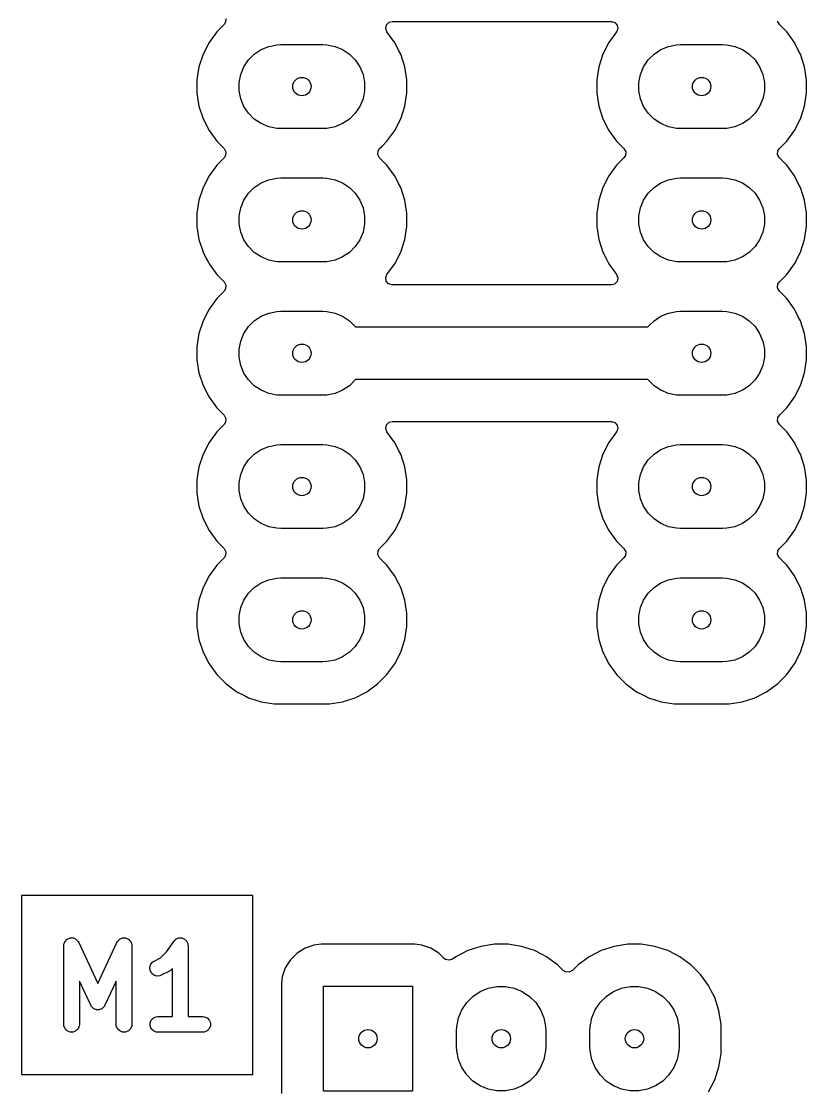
# Model space of a CAD drawing. Extents: x 20 to 124, y -124 to -20.
# Drawn here: x 40.7 to 55.67, y -106.3 to -85.91 of the extents above; entities that cross this region are included whole.
import ezdxf

# ---------------------------------------------------------------- set-up
doc = ezdxf.new("R2010")
doc.units = 0
doc.layers.add('BLACK', color=7, linetype='CONTINUOUS')
doc.layers.add('WHITE', color=7, linetype='CONTINUOUS')

msp = doc.modelspace()

# ---------------------------------------------------------------- linework, layer by layer
at = {"layer": 'BLACK', "linetype": 'CONTINUOUS'}
for p, q in [((44.56387, -85.965181), (44.424205, -86.104845)), ((44.592371, -85.920834), (44.56387, -85.965181)), ((44.597355, -85.851142), (44.592371, -85.920834)), ((47.642344, -86.039079), (47.65817, -85.971025)), ((47.665824, -86.104885), (47.642344, -86.039079)), ((47.65817, -85.971025), (47.708276, -85.92233)), ((47.708276, -85.92233), (47.766142, -85.908)), ((47.766142, -85.908), (51.943858, -85.908)), ((51.943858, -85.908), (52.010897, -85.927685)), ((52.010897, -85.927685), (52.056652, -85.980489)), ((52.056652, -85.980489), (52.066596, -86.049647)), ((55.14613, -85.965181), (55.112645, -85.903858)), ((55.285794, -86.104845), (55.14613, -85.965181)), ((44.424201, -86.10485), (44.276132, -86.308651)), ((44.424205, -86.104845), (44.424201, -86.10485)), ((47.803227, -86.294006), (47.665824, -86.104885)), ((52.044176, -86.104885), (51.896132, -86.308651)), ((52.066596, -86.049647), (52.044176, -86.104885)), ((55.285798, -86.10485), (55.285794, -86.104845)), ((55.285823, -86.104885), (55.285798, -86.10485)), ((55.43387, -86.308655), (55.285823, -86.104885)), ((44.276132, -86.308651), (44.16176, -86.533116)), ((45.137485, -86.529092), (45.267883, -86.441963)), ((45.267883, -86.441963), (45.412772, -86.381948)), ((45.412772, -86.381948), (45.566586, -86.351352)), ((45.566586, -86.351352), (45.645, -86.3475)), ((45.645, -86.3475), (46.445, -86.3475)), ((46.445, -86.3475), (46.523414, -86.351352)), ((46.523414, -86.351352), (46.677228, -86.381948)), ((46.677228, -86.381948), (46.822117, -86.441963)), ((46.822117, -86.441963), (46.952515, -86.529092)), ((47.81387, -86.308655), (47.803227, -86.294006)), ((47.886747, -86.451684), (47.81387, -86.308655)), ((51.896132, -86.308651), (51.78176, -86.533116)), ((52.757485, -86.529092), (52.887883, -86.441963)), ((52.887883, -86.441963), (53.032772, -86.381948)), ((53.032772, -86.381948), (53.186586, -86.351352)), ((53.186586, -86.351352), (53.265, -86.3475)), ((53.265, -86.3475), (54.065, -86.3475)), ((54.065, -86.3475), (54.143414, -86.351352)), ((54.143414, -86.351352), (54.297228, -86.381948)), ((54.297228, -86.381948), (54.442117, -86.441963)), ((54.442117, -86.441963), (54.572515, -86.529092)), ((55.506747, -86.451684), (55.43387, -86.308655)), ((44.16176, -86.533116), (44.08391, -86.772714)), ((44.939463, -86.770383), (45.026592, -86.639985)), ((45.026592, -86.639985), (45.137485, -86.529092)), ((46.952515, -86.529092), (47.063408, -86.639985)), ((47.063408, -86.639985), (47.150537, -86.770383)), ((47.928239, -86.533116), (47.886747, -86.451684)), ((47.928239, -86.533118), (47.928239, -86.533116)), ((47.928241, -86.533121), (47.928239, -86.533118)), ((48.00609, -86.772715), (47.928241, -86.533121)), ((51.78176, -86.533116), (51.70391, -86.772714)), ((52.559463, -86.770383), (52.646592, -86.639985)), ((52.646592, -86.639985), (52.757485, -86.529092)), ((54.572515, -86.529092), (54.683408, -86.639985)), ((54.683408, -86.639985), (54.770537, -86.770383)), ((55.548239, -86.533116), (55.506747, -86.451684)), ((55.548239, -86.533118), (55.548239, -86.533116)), ((55.548241, -86.533121), (55.548239, -86.533118)), ((55.62609, -86.772715), (55.548241, -86.533121)), ((44.08391, -86.772714), (44.0445, -87.021538)), ((44.879448, -86.915272), (44.939463, -86.770383)), ((47.150537, -86.770383), (47.210552, -86.915272)), ((48.0455, -87.021538), (48.00609, -86.772715)), ((51.70391, -86.772714), (51.6645, -87.021538)), ((52.499448, -86.915272), (52.559463, -86.770383)), ((54.770537, -86.770383), (54.830552, -86.915272)), ((55.6655, -87.021538), (55.62609, -86.772715)), ((44.0445, -87.021538), (44.0445, -87.273461)), ((44.848852, -87.069086), (44.879448, -86.915272)), ((47.210552, -86.915272), (47.241148, -87.069086)), ((48.0455, -87.273462), (48.0455, -87.021538)), ((51.6645, -87.021538), (51.6645, -87.273461)), ((52.468852, -87.069086), (52.499448, -86.915272)), ((54.830552, -86.915272), (54.861148, -87.069086)), ((55.6655, -87.273462), (55.6655, -87.021538)), ((44.848852, -87.225914), (44.848852, -87.069086)), ((44.879448, -87.379728), (44.848852, -87.225914)), ((47.241148, -87.225914), (47.210552, -87.379728)), ((47.241148, -87.069086), (47.241148, -87.225914)), ((52.468852, -87.225914), (52.468852, -87.069086)), ((52.499448, -87.379728), (52.468852, -87.225914)), ((54.861148, -87.225914), (54.830552, -87.379728)), ((54.861148, -87.069086), (54.861148, -87.225914)), ((44.0445, -87.273461), (44.08391, -87.522285)), ((44.939463, -87.524617), (44.879448, -87.379728)), ((47.210552, -87.379728), (47.150537, -87.524617)), ((48.00609, -87.522285), (48.0455, -87.273462)), ((51.6645, -87.273461), (51.70391, -87.522285)), ((52.559463, -87.524617), (52.499448, -87.379728)), ((54.830552, -87.379728), (54.770537, -87.524617)), ((55.62609, -87.522285), (55.6655, -87.273462)), ((44.08391, -87.522285), (44.16176, -87.761883)), ((45.026592, -87.655015), (44.939463, -87.524617)), ((45.137485, -87.765908), (45.026592, -87.655015)), ((47.063408, -87.655015), (46.952515, -87.765908)), ((47.150537, -87.524617), (47.063408, -87.655015)), ((47.928241, -87.761879), (48.00609, -87.522285)), ((51.70391, -87.522285), (51.78176, -87.761883)), ((52.646592, -87.655015), (52.559463, -87.524617)), ((52.757485, -87.765908), (52.646592, -87.655015)), ((54.683408, -87.655015), (54.572515, -87.765908)), ((54.770537, -87.524617), (54.683408, -87.655015)), ((55.548241, -87.761879), (55.62609, -87.522285)), ((44.16176, -87.761883), (44.276132, -87.986348)), ((45.267883, -87.853037), (45.137485, -87.765908)), ((45.412772, -87.913052), (45.267883, -87.853037)), ((46.822117, -87.853037), (46.677228, -87.913052)), ((46.952515, -87.765908), (46.822117, -87.853037)), ((47.81387, -87.986345), (47.928241, -87.761879)), ((51.78176, -87.761883), (51.896132, -87.986348)), ((52.887883, -87.853037), (52.757485, -87.765908)), ((53.032772, -87.913052), (52.887883, -87.853037)), ((54.442117, -87.853037), (54.297228, -87.913052)), ((54.572515, -87.765908), (54.442117, -87.853037)), ((55.43387, -87.986345), (55.548241, -87.761879)), ((44.276132, -87.986348), (44.424201, -88.190149)), ((45.566586, -87.943648), (45.412772, -87.913052)), ((45.645, -87.9475), (45.566586, -87.943648)), ((46.445, -87.9475), (45.645, -87.9475)), ((46.523414, -87.943648), (46.445, -87.9475)), ((46.677228, -87.913052), (46.523414, -87.943648)), ((47.665793, -88.190156), (47.81387, -87.986345)), ((51.896132, -87.986348), (52.044201, -88.190149)), ((53.186586, -87.943648), (53.032772, -87.913052)), ((53.265, -87.9475), (53.186586, -87.943648)), ((54.065, -87.9475), (53.265, -87.9475)), ((54.143414, -87.943648), (54.065, -87.9475)), ((54.297228, -87.913052), (54.143414, -87.943648)), ((55.285793, -88.190156), (55.43387, -87.986345)), ((44.424201, -88.190149), (44.424205, -88.190154)), ((44.424205, -88.190154), (44.56387, -88.329819)), ((47.52613, -88.329819), (47.57462, -88.281329)), ((47.57462, -88.281329), (47.665793, -88.190156)), ((52.044201, -88.190149), (52.044205, -88.190154)), ((52.044205, -88.190154), (52.18387, -88.329819)), ((55.14613, -88.329819), (55.19462, -88.281329)), ((55.19462, -88.281329), (55.285793, -88.190156)), ((44.56387, -88.329819), (44.597355, -88.391142)), ((44.592371, -88.460834), (44.56387, -88.505181)), ((44.597355, -88.391142), (44.592371, -88.460834)), ((47.492645, -88.443858), (47.497629, -88.374166)), ((47.52613, -88.505181), (47.492645, -88.443858)), ((47.497629, -88.374166), (47.52613, -88.329819)), ((52.18387, -88.329819), (52.217355, -88.391142)), ((52.212371, -88.460834), (52.18387, -88.505181)), ((52.217355, -88.391142), (52.212371, -88.460834)), ((55.112645, -88.443858), (55.117629, -88.374166)), ((55.14613, -88.505181), (55.112645, -88.443858)), ((55.117629, -88.374166), (55.14613, -88.329819)), ((44.424201, -88.64485), (44.276132, -88.848651)), ((44.424205, -88.644845), (44.424201, -88.64485)), ((44.56387, -88.505181), (44.424205, -88.644845)), ((47.665794, -88.644845), (47.52613, -88.505181)), ((47.665798, -88.64485), (47.665794, -88.644845)), ((47.730239, -88.733546), (47.665798, -88.64485)), ((52.044201, -88.64485), (51.896132, -88.848651)), ((52.044205, -88.644845), (52.044201, -88.64485)), ((52.18387, -88.505181), (52.044205, -88.644845)), ((55.285794, -88.644845), (55.14613, -88.505181)), ((55.285798, -88.64485), (55.285794, -88.644845)), ((55.350239, -88.733546), (55.285798, -88.64485)), ((44.276132, -88.848651), (44.16176, -89.073116)), ((45.412772, -88.921948), (45.566586, -88.891352)), ((45.566586, -88.891352), (45.645, -88.8875)), ((45.645, -88.8875), (46.445, -88.8875)), ((46.445, -88.8875), (46.523414, -88.891352)), ((46.523414, -88.891352), (46.677228, -88.921948)), ((47.81387, -88.848655), (47.730239, -88.733546)), ((47.886747, -88.991684), (47.81387, -88.848655)), ((51.896132, -88.848651), (51.78176, -89.073116)), ((53.032772, -88.921948), (53.186586, -88.891352)), ((53.186586, -88.891352), (53.265, -88.8875)), ((53.265, -88.8875), (54.065, -88.8875)), ((54.065, -88.8875), (54.143414, -88.891352)), ((54.143414, -88.891352), (54.297228, -88.921948)), ((55.43387, -88.848655), (55.350239, -88.733546)), ((55.506747, -88.991684), (55.43387, -88.848655)), ((44.16176, -89.073116), (44.08391, -89.312714)), ((45.026592, -89.179985), (45.137485, -89.069092)), ((45.137485, -89.069092), (45.267883, -88.981963)), ((45.267883, -88.981963), (45.412772, -88.921948)), ((46.677228, -88.921948), (46.822117, -88.981963)), ((46.822117, -88.981963), (46.952515, -89.069092)), ((46.952515, -89.069092), (47.063408, -89.179985)), ((47.928239, -89.073116), (47.886747, -88.991684)), ((47.928239, -89.073118), (47.928239, -89.073116)), ((47.928241, -89.073121), (47.928239, -89.073118)), ((48.00609, -89.312715), (47.928241, -89.073121)), ((51.78176, -89.073116), (51.70391, -89.312714)), ((52.646592, -89.179985), (52.757485, -89.069092)), ((52.757485, -89.069092), (52.887883, -88.981963)), ((52.887883, -88.981963), (53.032772, -88.921948)), ((54.297228, -88.921948), (54.442117, -88.981963)), ((54.442117, -88.981963), (54.572515, -89.069092)), ((54.572515, -89.069092), (54.683408, -89.179985)), ((55.548239, -89.073116), (55.506747, -88.991684)), ((55.548239, -89.073118), (55.548239, -89.073116)), ((55.548241, -89.073121), (55.548239, -89.073118)), ((55.62609, -89.312715), (55.548241, -89.073121)), ((44.939463, -89.310383), (45.026592, -89.179985)), ((47.063408, -89.179985), (47.150537, -89.310383)), ((52.559463, -89.310383), (52.646592, -89.179985)), ((54.683408, -89.179985), (54.770537, -89.310383)), ((44.08391, -89.312714), (44.0445, -89.561538)), ((44.848852, -89.609086), (44.879448, -89.455272)), ((44.879448, -89.455272), (44.939463, -89.310383)), ((47.150537, -89.310383), (47.210552, -89.455272)), ((47.210552, -89.455272), (47.241148, -89.609086)), ((48.0455, -89.561538), (48.00609, -89.312715)), ((51.70391, -89.312714), (51.6645, -89.561538)), ((52.468852, -89.609086), (52.499448, -89.455272)), ((52.499448, -89.455272), (52.559463, -89.310383)), ((54.770537, -89.310383), (54.830552, -89.455272)), ((54.830552, -89.455272), (54.861148, -89.609086)), ((55.6655, -89.561538), (55.62609, -89.312715)), ((44.0445, -89.561538), (44.0445, -89.813461)), ((44.848852, -89.765914), (44.848852, -89.609086)), ((47.241148, -89.609086), (47.241148, -89.765914)), ((48.0455, -89.813462), (48.0455, -89.561538)), ((51.6645, -89.561538), (51.6645, -89.813461)), ((52.468852, -89.765914), (52.468852, -89.609086)), ((54.861148, -89.609086), (54.861148, -89.765914)), ((55.6655, -89.813462), (55.6655, -89.561538)), ((44.0445, -89.813461), (44.08391, -90.062285)), ((44.879448, -89.919728), (44.848852, -89.765914)), ((47.241148, -89.765914), (47.210552, -89.919728)), ((48.00609, -90.062285), (48.0455, -89.813462)), ((51.6645, -89.813461), (51.70391, -90.062285)), ((52.499448, -89.919728), (52.468852, -89.765914)), ((54.861148, -89.765914), (54.830552, -89.919728)), ((55.62609, -90.062285), (55.6655, -89.813462)), ((44.08391, -90.062285), (44.16176, -90.301883)), ((44.939463, -90.064617), (44.879448, -89.919728)), ((45.026592, -90.195015), (44.939463, -90.064617)), ((47.150537, -90.064617), (47.063408, -90.195015)), ((47.210552, -89.919728), (47.150537, -90.064617)), ((47.928241, -90.301879), (48.00609, -90.062285)), ((51.70391, -90.062285), (51.78176, -90.301883)), ((52.559463, -90.064617), (52.499448, -89.919728)), ((52.646592, -90.195015), (52.559463, -90.064617)), ((54.770537, -90.064617), (54.683408, -90.195015)), ((54.830552, -89.919728), (54.770537, -90.064617)), ((55.548241, -90.301879), (55.62609, -90.062285)), ((44.16176, -90.301883), (44.223061, -90.422192)), ((45.137485, -90.305908), (45.026592, -90.195015)), ((45.267883, -90.393037), (45.137485, -90.305908)), ((46.952515, -90.305908), (46.822117, -90.393037)), ((47.063408, -90.195015), (46.952515, -90.305908)), ((47.81387, -90.526345), (47.928241, -90.301879)), ((51.78176, -90.301883), (51.843061, -90.422192)), ((52.757485, -90.305908), (52.646592, -90.195015)), ((52.887883, -90.393037), (52.757485, -90.305908)), ((54.572515, -90.305908), (54.442117, -90.393037)), ((54.683408, -90.195015), (54.572515, -90.305908)), ((55.43387, -90.526345), (55.548241, -90.301879)), ((44.223061, -90.422192), (44.257458, -90.4897)), ((44.257458, -90.4897), (44.276132, -90.526348)), ((44.276132, -90.526348), (44.424201, -90.730149)), ((45.412772, -90.453052), (45.267883, -90.393037)), ((45.566586, -90.483648), (45.412772, -90.453052)), ((45.645, -90.4875), (45.566586, -90.483648)), ((46.445, -90.4875), (45.645, -90.4875)), ((46.523414, -90.483648), (46.445, -90.4875)), ((46.677228, -90.453052), (46.523414, -90.483648)), ((46.822117, -90.393037), (46.677228, -90.453052)), ((47.754103, -90.608606), (47.81387, -90.526345)), ((51.843061, -90.422192), (51.877458, -90.4897)), ((51.877458, -90.4897), (51.896132, -90.526348)), ((51.896132, -90.526348), (52.044176, -90.730115)), ((53.032772, -90.453052), (52.887883, -90.393037)), ((53.186586, -90.483648), (53.032772, -90.453052)), ((53.265, -90.4875), (53.186586, -90.483648)), ((54.065, -90.4875), (53.265, -90.4875)), ((54.143414, -90.483648), (54.065, -90.4875)), ((54.297228, -90.453052), (54.143414, -90.483648)), ((54.442117, -90.393037), (54.297228, -90.453052)), ((55.285793, -90.730156), (55.43387, -90.526345)), ((44.424201, -90.730149), (44.424205, -90.730154)), ((44.424205, -90.730154), (44.56387, -90.869819)), ((47.643404, -90.785353), (47.665824, -90.730115)), ((47.665824, -90.730115), (47.754103, -90.608606)), ((52.044176, -90.730115), (52.067656, -90.795921)), ((55.201777, -90.814172), (55.285793, -90.730156)), ((44.56387, -90.869819), (44.597355, -90.931142)), ((44.597355, -90.931142), (44.592371, -91.000834)), ((47.653348, -90.854511), (47.643404, -90.785353)), ((47.699103, -90.907315), (47.653348, -90.854511)), ((47.766142, -90.927), (47.699103, -90.907315)), ((51.943858, -90.927), (47.766142, -90.927)), ((52.001724, -90.91267), (51.943858, -90.927)), ((52.05183, -90.863975), (52.001724, -90.91267)), ((52.067656, -90.795921), (52.05183, -90.863975)), ((55.112645, -90.983858), (55.117629, -90.914166)), ((55.117629, -90.914166), (55.14613, -90.869819)), ((55.14613, -90.869819), (55.201777, -90.814172)), ((44.56387, -91.045181), (44.424205, -91.184845)), ((44.592371, -91.000834), (44.56387, -91.045181)), ((55.14613, -91.045181), (55.112645, -90.983858)), ((55.285794, -91.184845), (55.14613, -91.045181)), ((44.424201, -91.18485), (44.276132, -91.388651)), ((44.424205, -91.184845), (44.424201, -91.18485)), ((55.285798, -91.18485), (55.285794, -91.184845)), ((55.414952, -91.362617), (55.285798, -91.18485)), ((44.276132, -91.388651), (44.16176, -91.613116)), ((45.137485, -91.609092), (45.267883, -91.521963)), ((45.267883, -91.521963), (45.412772, -91.461948)), ((45.412772, -91.461948), (45.566586, -91.431352)), ((45.566586, -91.431352), (45.645, -91.4275)), ((45.645, -91.4275), (46.445, -91.4275)), ((46.445, -91.4275), (46.523414, -91.431352)), ((46.523414, -91.431352), (46.677228, -91.461948)), ((46.677228, -91.461948), (46.822117, -91.521963)), ((46.822117, -91.521963), (46.952515, -91.609092)), ((52.757485, -91.609092), (52.887883, -91.521963)), ((52.887883, -91.521963), (53.032772, -91.461948)), ((53.032772, -91.461948), (53.186586, -91.431352)), ((53.186586, -91.431352), (53.265, -91.4275)), ((53.265, -91.4275), (54.065, -91.4275)), ((54.065, -91.4275), (54.143414, -91.431352)), ((54.143414, -91.431352), (54.297228, -91.461948)), ((54.297228, -91.461948), (54.442117, -91.521963)), ((54.442117, -91.521963), (54.572515, -91.609092)), ((55.43387, -91.388655), (55.414952, -91.362617)), ((55.506747, -91.531684), (55.43387, -91.388655)), ((55.548239, -91.613116), (55.506747, -91.531684)), ((44.16176, -91.613116), (44.08391, -91.852714)), ((44.939463, -91.850383), (45.026592, -91.719985)), ((45.026592, -91.719985), (45.137485, -91.609092)), ((46.952515, -91.609092), (47.063408, -91.719985)), ((47.063408, -91.719985), (47.068429, -91.7275)), ((47.068429, -91.7275), (52.641571, -91.7275)), ((52.641571, -91.7275), (52.646592, -91.719985)), ((52.646592, -91.719985), (52.757485, -91.609092)), ((54.572515, -91.609092), (54.683408, -91.719985)), ((54.683408, -91.719985), (54.770537, -91.850383)), ((55.548239, -91.613118), (55.548239, -91.613116)), ((55.548241, -91.613121), (55.548239, -91.613118)), ((55.62609, -91.852715), (55.548241, -91.613121)), ((44.08391, -91.852714), (44.0445, -92.101538)), ((44.879448, -91.995272), (44.939463, -91.850383)), ((54.770537, -91.850383), (54.830552, -91.995272)), ((55.6655, -92.101538), (55.62609, -91.852715)), ((44.0445, -92.101538), (44.0445, -92.353461)), ((44.848852, -92.149086), (44.879448, -91.995272)), ((44.848852, -92.305914), (44.848852, -92.149086)), ((54.830552, -91.995272), (54.861148, -92.149086)), ((54.861148, -92.149086), (54.861148, -92.305914)), ((55.6655, -92.353462), (55.6655, -92.101538)), ((44.0445, -92.353461), (44.08391, -92.602285)), ((44.879448, -92.459728), (44.848852, -92.305914)), ((54.861148, -92.305914), (54.830552, -92.459728)), ((55.62609, -92.602285), (55.6655, -92.353462)), ((44.939463, -92.604617), (44.879448, -92.459728)), ((54.830552, -92.459728), (54.770537, -92.604617)), ((44.08391, -92.602285), (44.16176, -92.841883)), ((45.026592, -92.735015), (44.939463, -92.604617)), ((45.137485, -92.845908), (45.026592, -92.735015)), ((47.063408, -92.735015), (46.952515, -92.845908)), ((47.068429, -92.7275), (47.063408, -92.735015)), ((52.641571, -92.7275), (47.068429, -92.7275)), ((52.646592, -92.735015), (52.641571, -92.7275)), ((52.757485, -92.845908), (52.646592, -92.735015)), ((54.683408, -92.735015), (54.572515, -92.845908)), ((54.770537, -92.604617), (54.683408, -92.735015)), ((55.548241, -92.841879), (55.62609, -92.602285)), ((44.16176, -92.841883), (44.276132, -93.066348)), ((45.267883, -92.933037), (45.137485, -92.845908)), ((45.412772, -92.993052), (45.267883, -92.933037)), ((46.822117, -92.933037), (46.677228, -92.993052)), ((46.952515, -92.845908), (46.822117, -92.933037)), ((52.887883, -92.933037), (52.757485, -92.845908)), ((53.032772, -92.993052), (52.887883, -92.933037)), ((54.442117, -92.933037), (54.297228, -92.993052)), ((54.572515, -92.845908), (54.442117, -92.933037)), ((55.43387, -93.066345), (55.548241, -92.841879)), ((44.276132, -93.066348), (44.424201, -93.270149)), ((45.566586, -93.023648), (45.412772, -92.993052)), ((45.645, -93.0275), (45.566586, -93.023648)), ((46.445, -93.0275), (45.645, -93.0275)), ((46.523414, -93.023648), (46.445, -93.0275)), ((46.677228, -92.993052), (46.523414, -93.023648)), ((53.186586, -93.023648), (53.032772, -92.993052)), ((53.265, -93.0275), (53.186586, -93.023648)), ((54.065, -93.0275), (53.265, -93.0275)), ((54.143414, -93.023648), (54.065, -93.0275)), ((54.297228, -92.993052), (54.143414, -93.023648)), ((55.285793, -93.270156), (55.43387, -93.066345)), ((44.424201, -93.270149), (44.424205, -93.270154)), ((44.424205, -93.270154), (44.56387, -93.409819)), ((55.14613, -93.409819), (55.285793, -93.270156)), ((44.56387, -93.585181), (44.424205, -93.724845)), ((44.56387, -93.409819), (44.597355, -93.471142)), ((44.592371, -93.540834), (44.56387, -93.585181)), ((44.597355, -93.471142), (44.592371, -93.540834)), ((47.65817, -93.591025), (47.708276, -93.54233)), ((47.708276, -93.54233), (47.766142, -93.528)), ((47.766142, -93.528), (51.943858, -93.528)), ((51.943858, -93.528), (52.010897, -93.547685)), ((52.010897, -93.547685), (52.056652, -93.600489)), ((55.112645, -93.523858), (55.117629, -93.454166)), ((55.14613, -93.585181), (55.112645, -93.523858)), ((55.117629, -93.454166), (55.14613, -93.409819)), ((55.285794, -93.724845), (55.14613, -93.585181)), ((44.424201, -93.72485), (44.276132, -93.928651)), ((44.424205, -93.724845), (44.424201, -93.72485)), ((47.642344, -93.659079), (47.65817, -93.591025)), ((47.665824, -93.724885), (47.642344, -93.659079)), ((47.803227, -93.914006), (47.665824, -93.724885)), ((52.044176, -93.724885), (51.896132, -93.928651)), ((52.066596, -93.669647), (52.044176, -93.724885)), ((52.056652, -93.600489), (52.066596, -93.669647)), ((55.285798, -93.72485), (55.285794, -93.724845)), ((55.285823, -93.724885), (55.285798, -93.72485)), ((55.43387, -93.928655), (55.285823, -93.724885)), ((44.276132, -93.928651), (44.16176, -94.153116)), ((45.412772, -94.001948), (45.566586, -93.971352)), ((45.566586, -93.971352), (45.645, -93.9675)), ((45.645, -93.9675), (46.445, -93.9675)), ((46.445, -93.9675), (46.523414, -93.971352)), ((46.523414, -93.971352), (46.677228, -94.001948)), ((47.81387, -93.928655), (47.803227, -93.914006)), ((47.886747, -94.071684), (47.81387, -93.928655)), ((51.896132, -93.928651), (51.78176, -94.153116)), ((53.032772, -94.001948), (53.186586, -93.971352)), ((53.186586, -93.971352), (53.265, -93.9675)), ((53.265, -93.9675), (54.065, -93.9675)), ((54.065, -93.9675), (54.143414, -93.971352)), ((54.143414, -93.971352), (54.297228, -94.001948)), ((55.506747, -94.071684), (55.43387, -93.928655)), ((44.16176, -94.153116), (44.08391, -94.392714)), ((45.026592, -94.259985), (45.137485, -94.149092)), ((45.137485, -94.149092), (45.267883, -94.061963)), ((45.267883, -94.061963), (45.412772, -94.001948)), ((46.677228, -94.001948), (46.822117, -94.061963)), ((46.822117, -94.061963), (46.952515, -94.149092)), ((46.952515, -94.149092), (47.063408, -94.259985)), ((47.928239, -94.153116), (47.886747, -94.071684)), ((47.928239, -94.153118), (47.928239, -94.153116)), ((47.928241, -94.153121), (47.928239, -94.153118)), ((48.00609, -94.392715), (47.928241, -94.153121)), ((51.78176, -94.153116), (51.70391, -94.392714)), ((52.646592, -94.259985), (52.757485, -94.149092)), ((52.757485, -94.149092), (52.887883, -94.061963)), ((52.887883, -94.061963), (53.032772, -94.001948)), ((54.297228, -94.001948), (54.442117, -94.061963)), ((54.442117, -94.061963), (54.572515, -94.149092)), ((54.572515, -94.149092), (54.683408, -94.259985)), ((55.548239, -94.153116), (55.506747, -94.071684)), ((55.548239, -94.153118), (55.548239, -94.153116)), ((55.548241, -94.153121), (55.548239, -94.153118)), ((55.62609, -94.392715), (55.548241, -94.153121)), ((44.08391, -94.392714), (44.0445, -94.641538)), ((44.879448, -94.535272), (44.939463, -94.390383)), ((44.939463, -94.390383), (45.026592, -94.259985)), ((47.063408, -94.259985), (47.150537, -94.390383)), ((47.150537, -94.390383), (47.210552, -94.535272)), ((48.0455, -94.641538), (48.00609, -94.392715)), ((51.70391, -94.392714), (51.6645, -94.641538)), ((52.499448, -94.535272), (52.559463, -94.390383)), ((52.559463, -94.390383), (52.646592, -94.259985)), ((54.683408, -94.259985), (54.770537, -94.390383)), ((54.770537, -94.390383), (54.830552, -94.535272)), ((55.6655, -94.641538), (55.62609, -94.392715)), ((44.848852, -94.689086), (44.879448, -94.535272)), ((47.210552, -94.535272), (47.241148, -94.689086)), ((52.468852, -94.689086), (52.499448, -94.535272)), ((54.830552, -94.535272), (54.861148, -94.689086)), ((44.0445, -94.641538), (44.0445, -94.893461)), ((44.848852, -94.845914), (44.848852, -94.689086)), ((47.241148, -94.689086), (47.241148, -94.845914)), ((48.0455, -94.893462), (48.0455, -94.641538)), ((51.6645, -94.641538), (51.6645, -94.893461)), ((52.468852, -94.845914), (52.468852, -94.689086)), ((54.861148, -94.689086), (54.861148, -94.845914)), ((55.6655, -94.893462), (55.6655, -94.641538)), ((44.0445, -94.893461), (44.08391, -95.142285)), ((44.879448, -94.999728), (44.848852, -94.845914)), ((44.939463, -95.144617), (44.879448, -94.999728)), ((47.210552, -94.999728), (47.150537, -95.144617)), ((47.241148, -94.845914), (47.210552, -94.999728)), ((48.00609, -95.142285), (48.0455, -94.893462)), ((51.6645, -94.893461), (51.70391, -95.142285)), ((52.499448, -94.999728), (52.468852, -94.845914)), ((52.559463, -95.144617), (52.499448, -94.999728)), ((54.830552, -94.999728), (54.770537, -95.144617)), ((54.861148, -94.845914), (54.830552, -94.999728)), ((55.62609, -95.142285), (55.6655, -94.893462)), ((44.08391, -95.142285), (44.16176, -95.381883)), ((45.026592, -95.275015), (44.939463, -95.144617)), ((47.150537, -95.144617), (47.063408, -95.275015)), ((47.928241, -95.381879), (48.00609, -95.142285)), ((51.70391, -95.142285), (51.78176, -95.381883)), ((52.646592, -95.275015), (52.559463, -95.144617)), ((54.770537, -95.144617), (54.683408, -95.275015)), ((55.548241, -95.381879), (55.62609, -95.142285)), ((44.16176, -95.381883), (44.276132, -95.606348)), ((45.137485, -95.385908), (45.026592, -95.275015)), ((45.267883, -95.473037), (45.137485, -95.385908)), ((46.952515, -95.385908), (46.822117, -95.473037)), ((47.063408, -95.275015), (46.952515, -95.385908)), ((47.81387, -95.606345), (47.928241, -95.381879)), ((51.78176, -95.381883), (51.896132, -95.606348)), ((52.757485, -95.385908), (52.646592, -95.275015)), ((52.887883, -95.473037), (52.757485, -95.385908)), ((54.572515, -95.385908), (54.442117, -95.473037)), ((54.683408, -95.275015), (54.572515, -95.385908)), ((55.43387, -95.606345), (55.548241, -95.381879)), ((44.276132, -95.606348), (44.424201, -95.810149)), ((45.412772, -95.533052), (45.267883, -95.473037)), ((45.566586, -95.563648), (45.412772, -95.533052)), ((45.645, -95.5675), (45.566586, -95.563648)), ((46.445, -95.5675), (45.645, -95.5675)), ((46.523414, -95.563648), (46.445, -95.5675)), ((46.677228, -95.533052), (46.523414, -95.563648)), ((46.822117, -95.473037), (46.677228, -95.533052)), ((47.665793, -95.810156), (47.81387, -95.606345)), ((51.896132, -95.606348), (52.044201, -95.810149)), ((53.032772, -95.533052), (52.887883, -95.473037)), ((53.186586, -95.563648), (53.032772, -95.533052)), ((53.265, -95.5675), (53.186586, -95.563648)), ((54.065, -95.5675), (53.265, -95.5675)), ((54.143414, -95.563648), (54.065, -95.5675)), ((54.297228, -95.533052), (54.143414, -95.563648)), ((54.442117, -95.473037), (54.297228, -95.533052)), ((55.285793, -95.810156), (55.43387, -95.606345)), ((44.424201, -95.810149), (44.424205, -95.810154)), ((44.424205, -95.810154), (44.56387, -95.949819)), ((47.52613, -95.949819), (47.665793, -95.810156)), ((52.044201, -95.810149), (52.044205, -95.810154)), ((52.044205, -95.810154), (52.18387, -95.949819)), ((55.14613, -95.949819), (55.285793, -95.810156)), ((44.56387, -95.949819), (44.597355, -96.011142)), ((44.597355, -96.011142), (44.592371, -96.080834)), ((47.492645, -96.063858), (47.497629, -95.994166)), ((47.497629, -95.994166), (47.52613, -95.949819)), ((52.18387, -95.949819), (52.217355, -96.011142)), ((52.217355, -96.011142), (52.212371, -96.080834)), ((55.112645, -96.063858), (55.117629, -95.994166)), ((55.117629, -95.994166), (55.14613, -95.949819)), ((44.56387, -96.125181), (44.424205, -96.264845)), ((44.592371, -96.080834), (44.56387, -96.125181)), ((47.52613, -96.125181), (47.492645, -96.063858)), ((47.665794, -96.264845), (47.52613, -96.125181)), ((52.18387, -96.125181), (52.044205, -96.264845)), ((52.212371, -96.080834), (52.18387, -96.125181)), ((55.14613, -96.125181), (55.112645, -96.063858)), ((55.285794, -96.264845), (55.14613, -96.125181)), ((44.424201, -96.26485), (44.276132, -96.468651)), ((44.424205, -96.264845), (44.424201, -96.26485)), ((47.665798, -96.26485), (47.665794, -96.264845)), ((47.748302, -96.378408), (47.665798, -96.26485)), ((47.81387, -96.468655), (47.748302, -96.378408)), ((52.044201, -96.26485), (51.896132, -96.468651)), ((52.044205, -96.264845), (52.044201, -96.26485)), ((55.285798, -96.26485), (55.285794, -96.264845)), ((55.368302, -96.378408), (55.285798, -96.26485)), ((55.43387, -96.468655), (55.368302, -96.378408)), ((44.276132, -96.468651), (44.16176, -96.693116)), ((45.137485, -96.689092), (45.267883, -96.601963)), ((45.267883, -96.601963), (45.412772, -96.541948)), ((45.412772, -96.541948), (45.566586, -96.511352)), ((45.566586, -96.511352), (45.645, -96.5075)), ((45.645, -96.5075), (46.445, -96.5075)), ((46.445, -96.5075), (46.523414, -96.511352)), ((46.523414, -96.511352), (46.677228, -96.541948)), ((46.677228, -96.541948), (46.822117, -96.601963)), ((46.822117, -96.601963), (46.952515, -96.689092)), ((47.843233, -96.526284), (47.81387, -96.468655)), ((47.928239, -96.693116), (47.843233, -96.526284)), ((51.896132, -96.468651), (51.78176, -96.693116)), ((52.757485, -96.689092), (52.887883, -96.601963)), ((52.887883, -96.601963), (53.032772, -96.541948)), ((53.032772, -96.541948), (53.186586, -96.511352)), ((53.186586, -96.511352), (53.265, -96.5075)), ((53.265, -96.5075), (54.065, -96.5075)), ((54.065, -96.5075), (54.143414, -96.511352)), ((54.143414, -96.511352), (54.297228, -96.541948)), ((54.297228, -96.541948), (54.442117, -96.601963)), ((54.442117, -96.601963), (54.572515, -96.689092)), ((55.463233, -96.526284), (55.43387, -96.468655)), ((55.548239, -96.693116), (55.463233, -96.526284)), ((44.16176, -96.693116), (44.08391, -96.932714)), ((44.939463, -96.930383), (45.026592, -96.799985)), ((45.026592, -96.799985), (45.137485, -96.689092)), ((46.952515, -96.689092), (47.063408, -96.799985)), ((47.063408, -96.799985), (47.150537, -96.930383)), ((47.928239, -96.693118), (47.928239, -96.693116)), ((47.928241, -96.693121), (47.928239, -96.693118)), ((48.00609, -96.932715), (47.928241, -96.693121)), ((51.78176, -96.693116), (51.70391, -96.932714)), ((52.559463, -96.930383), (52.646592, -96.799985)), ((52.646592, -96.799985), (52.757485, -96.689092)), ((54.572515, -96.689092), (54.683408, -96.799985)), ((54.683408, -96.799985), (54.770537, -96.930383)), ((55.548239, -96.693118), (55.548239, -96.693116)), ((55.548241, -96.693121), (55.548239, -96.693118)), ((55.62609, -96.932715), (55.548241, -96.693121)), ((44.08391, -96.932715), (44.0445, -97.181538)), ((44.08391, -96.932714), (44.08391, -96.932715)), ((44.879448, -97.075272), (44.939463, -96.930383)), ((47.150537, -96.930383), (47.210552, -97.075272)), ((48.0455, -97.181538), (48.00609, -96.932715)), ((51.70391, -96.932715), (51.6645, -97.181538)), ((51.70391, -96.932714), (51.70391, -96.932715)), ((52.499448, -97.075272), (52.559463, -96.930383)), ((54.770537, -96.930383), (54.830552, -97.075272)), ((55.6655, -97.181538), (55.62609, -96.932715)), ((44.0445, -97.181538), (44.0445, -97.433462)), ((44.848852, -97.229086), (44.879448, -97.075272)), ((44.848852, -97.385914), (44.848852, -97.229086)), ((47.210552, -97.075272), (47.241148, -97.229086)), ((47.241148, -97.229086), (47.241148, -97.385914)), ((48.0455, -97.433462), (48.0455, -97.181538)), ((51.6645, -97.181538), (51.6645, -97.433462)), ((52.468852, -97.229086), (52.499448, -97.075272)), ((52.468852, -97.385914), (52.468852, -97.229086)), ((54.830552, -97.075272), (54.861148, -97.229086)), ((54.861148, -97.229086), (54.861148, -97.385914)), ((55.6655, -97.433462), (55.6655, -97.181538)), ((44.0445, -97.433462), (44.08391, -97.682285)), ((44.879448, -97.539728), (44.848852, -97.385914)), ((47.241148, -97.385914), (47.210552, -97.539728)), ((48.00609, -97.682285), (48.0455, -97.433462)), ((51.6645, -97.433462), (51.70391, -97.682285)), ((52.499448, -97.539728), (52.468852, -97.385914)), ((54.861148, -97.385914), (54.830552, -97.539728)), ((55.62609, -97.682285), (55.6655, -97.433462)), ((44.939463, -97.684617), (44.879448, -97.539728)), ((47.210552, -97.539728), (47.150537, -97.684617)), ((52.559463, -97.684617), (52.499448, -97.539728)), ((54.830552, -97.539728), (54.770537, -97.684617)), ((44.08391, -97.682285), (44.16176, -97.921883)), ((45.026592, -97.815015), (44.939463, -97.684617)), ((45.137485, -97.925908), (45.026592, -97.815015)), ((47.063408, -97.815015), (46.952515, -97.925908)), ((47.150537, -97.684617), (47.063408, -97.815015)), ((47.928241, -97.921879), (48.00609, -97.682285)), ((51.70391, -97.682285), (51.78176, -97.921883)), ((52.646592, -97.815015), (52.559463, -97.684617)), ((52.757485, -97.925908), (52.646592, -97.815015)), ((54.683408, -97.815015), (54.572515, -97.925908)), ((54.770537, -97.684617), (54.683408, -97.815015)), ((55.548241, -97.921879), (55.62609, -97.682285)), ((44.16176, -97.921883), (44.276132, -98.146348)), ((45.267883, -98.013037), (45.137485, -97.925908)), ((45.412772, -98.073052), (45.267883, -98.013037)), ((46.822117, -98.013037), (46.677228, -98.073052)), ((46.952515, -97.925908), (46.822117, -98.013037)), ((47.81387, -98.146345), (47.928241, -97.921879)), ((51.78176, -97.921883), (51.896132, -98.146348)), ((52.887883, -98.013037), (52.757485, -97.925908)), ((53.032772, -98.073052), (52.887883, -98.013037)), ((54.442117, -98.013037), (54.297228, -98.073052)), ((54.572515, -97.925908), (54.442117, -98.013037)), ((55.43387, -98.146345), (55.548241, -97.921879)), ((44.276132, -98.146348), (44.424201, -98.350149)), ((45.566586, -98.103648), (45.412772, -98.073052)), ((45.645, -98.1075), (45.566586, -98.103648)), ((46.445, -98.1075), (45.645, -98.1075)), ((46.523414, -98.103648), (46.445, -98.1075)), ((46.677228, -98.073052), (46.523414, -98.103648)), ((47.665793, -98.350156), (47.81387, -98.146345)), ((51.896132, -98.146348), (52.044201, -98.350149)), ((53.186586, -98.103648), (53.032772, -98.073052)), ((53.265, -98.1075), (53.186586, -98.103648)), ((54.065, -98.1075), (53.265, -98.1075)), ((54.143414, -98.103648), (54.065, -98.1075)), ((54.297228, -98.073052), (54.143414, -98.103648)), ((55.285793, -98.350156), (55.43387, -98.146345)), ((44.424201, -98.350149), (44.424205, -98.350154)), ((44.424205, -98.350154), (44.602345, -98.528294)), ((47.487656, -98.528293), (47.665793, -98.350156)), ((52.044201, -98.350149), (52.044205, -98.350154)), ((52.044205, -98.350154), (52.222345, -98.528294)), ((55.107656, -98.528293), (55.285793, -98.350156)), ((44.602345, -98.528294), (44.60235, -98.528298)), ((44.60235, -98.528298), (44.780117, -98.657452)), ((44.780117, -98.657452), (44.806155, -98.67637)), ((44.806155, -98.67637), (44.949184, -98.749247)), ((47.059379, -98.790741), (47.283845, -98.67637)), ((47.283845, -98.67637), (47.487656, -98.528293)), ((52.222345, -98.528294), (52.22235, -98.528298)), ((52.22235, -98.528298), (52.400117, -98.657452)), ((52.400117, -98.657452), (52.426155, -98.67637)), ((52.426155, -98.67637), (52.569184, -98.749247)), ((54.679379, -98.790741), (54.903845, -98.67637)), ((54.903845, -98.67637), (55.107656, -98.528293)), ((44.949184, -98.749247), (45.030616, -98.790739)), ((45.030616, -98.790739), (45.030618, -98.790739)), ((45.030618, -98.790739), (45.030621, -98.790741)), ((45.030621, -98.790741), (45.270215, -98.86859)), ((45.270215, -98.86859), (45.519038, -98.908)), ((46.570962, -98.908), (46.819785, -98.86859)), ((46.819785, -98.86859), (47.059379, -98.790741)), ((52.569184, -98.749247), (52.650616, -98.790739)), ((52.650616, -98.790739), (52.650618, -98.790739)), ((52.650618, -98.790739), (52.650621, -98.790741)), ((52.650621, -98.790741), (52.890215, -98.86859)), ((52.890215, -98.86859), (53.139038, -98.908)), ((54.190962, -98.908), (54.439785, -98.86859)), ((54.439785, -98.86859), (54.679379, -98.790741)), ((45.519038, -98.908), (45.519039, -98.908)), ((45.519039, -98.908), (46.570961, -98.908)), ((46.570961, -98.908), (46.570962, -98.908)), ((53.139038, -98.908), (53.139039, -98.908)), ((53.139039, -98.908), (54.190961, -98.908)), ((54.190961, -98.908), (54.190962, -98.908)), ((45.111215, -102.557484), (40.699053, -102.557484)), ((40.699053, -102.557484), (40.699053, -105.971328)), ((45.111215, -104.242539), (45.111215, -102.557484)), ((41.596423, -103.381147), (41.620019, -103.370137)), ((41.620019, -103.370137), (41.623359, -103.36999)), ((41.623359, -103.36999), (41.62645, -103.36871)), ((41.62645, -103.36871), (41.652485, -103.36871)), ((41.652485, -103.36871), (41.678489, -103.367567)), ((41.678489, -103.367567), (41.681632, -103.36871)), ((41.681632, -103.36871), (41.684978, -103.36871)), ((41.684978, -103.36871), (41.709026, -103.378671)), ((42.602397, -103.378673), (42.62645, -103.36871)), ((42.62645, -103.36871), (42.629796, -103.36871)), ((42.629796, -103.36871), (42.632939, -103.367567)), ((42.632939, -103.367567), (42.658954, -103.36871)), ((42.658954, -103.36871), (42.684978, -103.36871)), ((42.684978, -103.36871), (42.688065, -103.369989)), ((42.688065, -103.369989), (42.69141, -103.370136)), ((42.69141, -103.370136), (42.715019, -103.381154)), ((43.684157, -103.374393), (43.697879, -103.36871)), ((43.697879, -103.36871), (43.712576, -103.36871)), ((43.712576, -103.36871), (43.726986, -103.365828)), ((43.726986, -103.365828), (43.741556, -103.36871)), ((43.741556, -103.36871), (43.756407, -103.36871)), ((43.756407, -103.36871), (43.769981, -103.374332)), ((41.505714, -103.515828), (41.507608, -103.496591)), ((41.505714, -105.015828), (41.505714, -103.515828)), ((41.507453, -103.493053), (41.508144, -103.491152)), ((41.507608, -103.496591), (41.507453, -103.493053)), ((41.508144, -103.491152), (41.508596, -103.486564)), ((41.508596, -103.486564), (41.518557, -103.462515)), ((41.518557, -103.462515), (41.527454, -103.43805)), ((41.527454, -103.43805), (41.529713, -103.435582)), ((41.529713, -103.435582), (41.530994, -103.432492)), ((41.530994, -103.432492), (41.549391, -103.414094)), ((41.549391, -103.414094), (41.566981, -103.394887)), ((41.566981, -103.394887), (41.570014, -103.393471)), ((41.570014, -103.393471), (41.572378, -103.391108)), ((41.572378, -103.391108), (41.596423, -103.381147)), ((41.709026, -103.378671), (41.733492, -103.387568)), ((41.733492, -103.387568), (41.735959, -103.389827)), ((41.735959, -103.389827), (41.73905, -103.391108)), ((41.73905, -103.391108), (41.757447, -103.409505)), ((41.757447, -103.409505), (41.776655, -103.427095)), ((41.776655, -103.427095), (41.779005, -103.431063)), ((41.779005, -103.431063), (41.780434, -103.432492)), ((41.780434, -103.432492), (41.781787, -103.43576)), ((41.781787, -103.43576), (41.791641, -103.452395)), ((41.791641, -103.452395), (42.155714, -104.232551)), ((42.155714, -104.232551), (42.519787, -103.452395)), ((42.519787, -103.452395), (42.529638, -103.435764)), ((42.529638, -103.435764), (42.530994, -103.432492)), ((42.530994, -103.432492), (42.532424, -103.431061)), ((42.532424, -103.431061), (42.534774, -103.427095)), ((42.534774, -103.427095), (42.553969, -103.409516)), ((42.553969, -103.409516), (42.572378, -103.391108)), ((42.572378, -103.391108), (42.575469, -103.389827)), ((42.575469, -103.389827), (42.577937, -103.387568)), ((42.577937, -103.387568), (42.602397, -103.378673)), ((42.715019, -103.381154), (42.73905, -103.391108)), ((42.73905, -103.391108), (42.741413, -103.393471)), ((42.741413, -103.393471), (42.744447, -103.394887)), ((42.744447, -103.394887), (42.762036, -103.414094)), ((42.762036, -103.414094), (42.780434, -103.432492)), ((42.780434, -103.432492), (42.781714, -103.435582)), ((42.781714, -103.435582), (42.783974, -103.43805)), ((42.783974, -103.43805), (42.792871, -103.462518)), ((42.792871, -103.462518), (42.802832, -103.486564)), ((42.802832, -103.486564), (42.803283, -103.491151)), ((42.803283, -103.491151), (42.803975, -103.493052)), ((42.803975, -103.493052), (42.803819, -103.49659)), ((42.803819, -103.49659), (42.805714, -103.515828)), ((42.805714, -103.515828), (42.805714, -105.015828)), ((43.467716, -103.634551), (43.602336, -103.432623)), ((43.602336, -103.432623), (43.602402, -103.432542)), ((43.602402, -103.432542), (43.602423, -103.432492)), ((43.602423, -103.432492), (43.602534, -103.43238)), ((43.602534, -103.43238), (43.620966, -103.409872)), ((43.620966, -103.409872), (43.633308, -103.401606)), ((43.633308, -103.401606), (43.643807, -103.391108)), ((43.643807, -103.391108), (43.657383, -103.385484)), ((43.657383, -103.385484), (43.669596, -103.377306)), ((43.669596, -103.377306), (43.684157, -103.374393)), ((43.769981, -103.374332), (43.7844, -103.377185)), ((43.7844, -103.377185), (43.79676, -103.385425)), ((43.79676, -103.385425), (43.810479, -103.391108)), ((43.810479, -103.391108), (43.820868, -103.401497)), ((43.820868, -103.401497), (43.833099, -103.409651)), ((43.833099, -103.409651), (43.841364, -103.421993)), ((43.841364, -103.421993), (43.851863, -103.432492)), ((43.851863, -103.432492), (43.857486, -103.446068)), ((43.857486, -103.446068), (43.865665, -103.458281)), ((43.865665, -103.458281), (43.868577, -103.472843)), ((43.868577, -103.472843), (43.874261, -103.486564)), ((43.874261, -103.486564), (43.877112, -103.515516)), ((43.877112, -103.515516), (43.877143, -103.51567)), ((43.877143, -103.51567), (43.877132, -103.515722)), ((43.877132, -103.515722), (43.877143, -103.515828)), ((43.877143, -103.515828), (43.877143, -104.865828)), ((46.105476, -103.561711), (45.952737, -103.657684)), ((46.275745, -103.502131), (46.105476, -103.561711)), ((46.27575, -103.50213), (46.275745, -103.502131)), ((46.410039, -103.487), (46.27575, -103.50213)), ((46.410046, -103.487), (46.410039, -103.487)), ((48.199954, -103.487), (46.410046, -103.487)), ((48.19996, -103.487), (48.199954, -103.487)), ((48.334249, -103.50213), (48.19996, -103.487)), ((48.334254, -103.502131), (48.334249, -103.50213)), ((48.504523, -103.561711), (48.334254, -103.502131)), ((48.657262, -103.657684), (48.504523, -103.561711)), ((49.458506, -103.52764), (49.211423, -103.607922)), ((49.715098, -103.487), (49.458506, -103.52764)), ((49.715103, -103.487), (49.715098, -103.487)), ((49.974897, -103.487), (49.715103, -103.487)), ((49.974902, -103.487), (49.974897, -103.487)), ((50.231493, -103.52764), (49.974902, -103.487)), ((50.478576, -103.607922), (50.231493, -103.52764)), ((51.998506, -103.52764), (51.751423, -103.607922)), ((52.255098, -103.487), (51.998506, -103.52764)), ((52.255103, -103.487), (52.255098, -103.487)), ((52.514897, -103.487), (52.255103, -103.487)), ((52.514902, -103.487), (52.514897, -103.487)), ((52.771493, -103.52764), (52.514902, -103.487)), ((53.018576, -103.607922), (52.771493, -103.52764)), ((43.23149, -103.810236), (43.352575, -103.749692)), ((43.352575, -103.749692), (43.467716, -103.634551)), ((45.952737, -103.657684), (45.825184, -103.785237)), ((48.757654, -103.758076), (48.657262, -103.657684)), ((48.784359, -103.778367), (48.757654, -103.758076)), ((48.852413, -103.794193), (48.784359, -103.778367)), ((48.918219, -103.770714), (48.852413, -103.794193)), ((48.979946, -103.725867), (48.918219, -103.770714)), ((49.211423, -103.607922), (48.979946, -103.725867)), ((50.637764, -103.689034), (50.478576, -103.607922)), ((50.710051, -103.725866), (50.637764, -103.689034)), ((50.710053, -103.725867), (50.710051, -103.725866)), ((50.710054, -103.725868), (50.710053, -103.725867)), ((50.920225, -103.878566), (50.710054, -103.725868)), ((51.519945, -103.725868), (51.309774, -103.878566)), ((51.751423, -103.607922), (51.519945, -103.725868)), ((53.177764, -103.689034), (53.018576, -103.607922)), ((53.250051, -103.725866), (53.177764, -103.689034)), ((53.250053, -103.725867), (53.250051, -103.725866)), ((53.250054, -103.725868), (53.250053, -103.725867)), ((53.460225, -103.878566), (53.250054, -103.725868)), ((43.14975, -103.925639), (43.168257, -103.870116)), ((43.153899, -103.984019), (43.14975, -103.925639)), ((43.180073, -104.036368), (43.153899, -103.984019)), ((43.168257, -103.870116), (43.206604, -103.825901)), ((43.206604, -103.825901), (43.23149, -103.810236)), ((43.547495, -103.979037), (43.535993, -103.988476)), ((43.577143, -103.949389), (43.547495, -103.979037)), ((43.577143, -104.865828), (43.577143, -103.949389)), ((45.729211, -103.937976), (45.669631, -104.108245)), ((45.825184, -103.785237), (45.729211, -103.937976)), ((50.920231, -103.878571), (50.920225, -103.878566)), ((51.027319, -103.985659), (50.920231, -103.878571)), ((51.309768, -103.878571), (51.202681, -103.985659)), ((51.309774, -103.878566), (51.309768, -103.878571)), ((53.460229, -103.878569), (53.460225, -103.878566)), ((53.643931, -104.062271), (53.460229, -103.878569)), ((43.224288, -104.074715), (43.180073, -104.036368)), ((43.279811, -104.093222), (43.224288, -104.074715)), ((43.338191, -104.089073), (43.279811, -104.093222)), ((43.365654, -104.078564), (43.338191, -104.089073)), ((43.508511, -104.007135), (43.365654, -104.078564)), ((43.521104, -103.999207), (43.508511, -104.007135)), ((43.524764, -103.997692), (43.521104, -103.999207)), ((43.528883, -103.99431), (43.524764, -103.997692)), ((43.533397, -103.99147), (43.528883, -103.99431)), ((43.535993, -103.988476), (43.533397, -103.99147)), ((45.66963, -104.10825), (45.6545, -104.242539)), ((45.669631, -104.108245), (45.66963, -104.10825)), ((51.071666, -104.01416), (51.027319, -103.985659)), ((51.141358, -104.019144), (51.071666, -104.01416)), ((51.202681, -103.985659), (51.141358, -104.019144)), ((53.796634, -104.272449), (53.643931, -104.062271)), ((42.019787, -104.65069), (41.805714, -104.191961)), ((41.805714, -104.191961), (41.805714, -105.015828)), ((42.505714, -104.191962), (42.291641, -104.65069)), ((42.505714, -105.015828), (42.505714, -104.191962)), ((45.111215, -105.971328), (45.111215, -104.242539)), ((45.6545, -104.242539), (45.6545, -106.33246)), ((46.455, -106.2875), (46.455, -104.2875)), ((46.455, -104.2875), (48.155, -104.2875)), ((48.155, -104.2875), (48.155, -106.2875)), ((49.305766, -104.480441), (49.444313, -104.387867)), ((49.444313, -104.387867), (49.598258, -104.324101)), ((49.598258, -104.324101), (49.761685, -104.291593)), ((49.761685, -104.291593), (49.928315, -104.291593)), ((49.928315, -104.291593), (50.091742, -104.324101)), ((50.091742, -104.324101), (50.245687, -104.387867)), ((50.245687, -104.387867), (50.384234, -104.480441)), ((51.845766, -104.480441), (51.984313, -104.387867)), ((51.984313, -104.387867), (52.138258, -104.324101)), ((52.138258, -104.324101), (52.301685, -104.291593)), ((52.301685, -104.291593), (52.468315, -104.291593)), ((52.468315, -104.291593), (52.631742, -104.324101)), ((52.631742, -104.324101), (52.785687, -104.387867)), ((52.785687, -104.387867), (52.924234, -104.480441)), ((53.848739, -104.374711), (53.796634, -104.272449)), ((53.914577, -104.503923), (53.848739, -104.374711)), ((49.187941, -104.598266), (49.305766, -104.480441)), ((50.384234, -104.480441), (50.502059, -104.598266)), ((51.727941, -104.598266), (51.845766, -104.480441)), ((52.924234, -104.480441), (53.042059, -104.598266)), ((53.914577, -104.503925), (53.914577, -104.503923)), ((53.914579, -104.503928), (53.914577, -104.503925)), ((53.99486, -104.751007), (53.914579, -104.503928)), ((42.026133, -104.661403), (42.019787, -104.65069)), ((42.027454, -104.665035), (42.026133, -104.661403)), ((42.029805, -104.667603), (42.027454, -104.665035)), ((42.034774, -104.67599), (42.029805, -104.667603)), ((42.051579, -104.69138), (42.034774, -104.67599)), ((42.066981, -104.708198), (42.051579, -104.69138)), ((42.073024, -104.711018), (42.066981, -104.708198)), ((42.077937, -104.715517), (42.073024, -104.711018)), ((42.099357, -104.723306), (42.077937, -104.715517)), ((42.120019, -104.732948), (42.099357, -104.723306)), ((42.126676, -104.73324), (42.120019, -104.732948)), ((42.132939, -104.735518), (42.126676, -104.73324)), ((42.155718, -104.734517), (42.132939, -104.735518)), ((42.178489, -104.735518), (42.155718, -104.734517)), ((42.184748, -104.733241), (42.178489, -104.735518)), ((42.19141, -104.732949), (42.184748, -104.733241)), ((42.212077, -104.723304), (42.19141, -104.732949)), ((42.233492, -104.715517), (42.212077, -104.723304)), ((42.238405, -104.711017), (42.233492, -104.715517)), ((42.244447, -104.708198), (42.238405, -104.711017)), ((42.259842, -104.691385), (42.244447, -104.708198)), ((42.276655, -104.67599), (42.259842, -104.691385)), ((42.281623, -104.667601), (42.276655, -104.67599)), ((42.283974, -104.665035), (42.281623, -104.667601)), ((42.285293, -104.661405), (42.283974, -104.665035)), ((42.291641, -104.65069), (42.285293, -104.661405)), ((49.031601, -104.890758), (49.095367, -104.736813)), ((49.095367, -104.736813), (49.187941, -104.598266)), ((50.502059, -104.598266), (50.594633, -104.736813)), ((50.594633, -104.736813), (50.658399, -104.890758)), ((51.571601, -104.890758), (51.635367, -104.736813)), ((51.635367, -104.736813), (51.727941, -104.598266)), ((53.042059, -104.598266), (53.134633, -104.736813)), ((53.134633, -104.736813), (53.198399, -104.890758)), ((54.013947, -104.871521), (53.99486, -104.751007)), ((43.151454, -104.986564), (43.173852, -104.932492)), ((43.151454, -105.045092), (43.151454, -104.986564)), ((43.173852, -104.932492), (43.215236, -104.891108)), ((43.215236, -104.891108), (43.269308, -104.86871)), ((43.269308, -104.86871), (43.298572, -104.865828)), ((43.298572, -104.865828), (43.577143, -104.865828)), ((43.877143, -104.865828), (44.155715, -104.865828)), ((44.155715, -104.865828), (44.184979, -104.86871)), ((44.184979, -104.86871), (44.239051, -104.891108)), ((44.239051, -104.891108), (44.280435, -104.932492)), ((44.280435, -104.932492), (44.302833, -104.986564)), ((44.302833, -104.986564), (44.302833, -105.045092)), ((48.999093, -105.054185), (49.031601, -104.890758)), ((50.658399, -104.890758), (50.690907, -105.054185)), ((51.539093, -105.054185), (51.571601, -104.890758)), ((53.198399, -104.890758), (53.230907, -105.054185)), ((54.0355, -105.007597), (54.013947, -104.871521)), ((41.508596, -105.045092), (41.505714, -105.015828)), ((41.530994, -105.099164), (41.508596, -105.045092)), ((41.572378, -105.140548), (41.530994, -105.099164)), ((41.62645, -105.162946), (41.572378, -105.140548)), ((41.684978, -105.162946), (41.62645, -105.162946)), ((41.73905, -105.140548), (41.684978, -105.162946)), ((41.780434, -105.099164), (41.73905, -105.140548)), ((41.802832, -105.045092), (41.780434, -105.099164)), ((41.805714, -105.015828), (41.802832, -105.045092)), ((42.508596, -105.045092), (42.505714, -105.015828)), ((42.530994, -105.099164), (42.508596, -105.045092)), ((42.572378, -105.140548), (42.530994, -105.099164)), ((42.62645, -105.162946), (42.572378, -105.140548)), ((42.684978, -105.162946), (42.62645, -105.162946)), ((42.73905, -105.140548), (42.684978, -105.162946)), ((42.780434, -105.099164), (42.73905, -105.140548)), ((42.802832, -105.045092), (42.780434, -105.099164)), ((42.805714, -105.015828), (42.802832, -105.045092)), ((43.173852, -105.099164), (43.151454, -105.045092)), ((43.215236, -105.140548), (43.173852, -105.099164)), ((43.269308, -105.162946), (43.215236, -105.140548)), ((43.298572, -105.165828), (43.269308, -105.162946)), ((44.155715, -105.165828), (43.298572, -105.165828)), ((44.184979, -105.162946), (44.155715, -105.165828)), ((44.239051, -105.140548), (44.184979, -105.162946)), ((44.280435, -105.099164), (44.239051, -105.140548)), ((44.302833, -105.045092), (44.280435, -105.099164)), ((48.995, -105.1375), (48.999093, -105.054185)), ((48.995, -105.4375), (48.995, -105.1375)), ((50.690907, -105.054185), (50.695, -105.1375)), ((50.695, -105.1375), (50.695, -105.4375)), ((51.535, -105.1375), (51.539093, -105.054185)), ((51.535, -105.4375), (51.535, -105.1375)), ((53.230907, -105.054185), (53.235, -105.1375)), ((53.235, -105.1375), (53.235, -105.4375)), ((54.0355, -105.567402), (54.0355, -105.007597)), ((48.999093, -105.520815), (48.995, -105.4375)), ((49.031601, -105.684242), (48.999093, -105.520815)), ((50.690907, -105.520815), (50.658399, -105.684242)), ((50.695, -105.4375), (50.690907, -105.520815)), ((51.539093, -105.520815), (51.535, -105.4375)), ((51.571601, -105.684242), (51.539093, -105.520815)), ((53.230907, -105.520815), (53.198399, -105.684242)), ((53.235, -105.4375), (53.230907, -105.520815)), ((54.017539, -105.680798), (54.0355, -105.567402)), ((49.095367, -105.838187), (49.031601, -105.684242)), ((50.658399, -105.684242), (50.594633, -105.838187)), ((51.635367, -105.838187), (51.571601, -105.684242)), ((53.198399, -105.684242), (53.134633, -105.838187)), ((53.99486, -105.823993), (54.017539, -105.680798)), ((40.699053, -105.971328), (45.111215, -105.971328)), ((49.187941, -105.976734), (49.095367, -105.838187)), ((49.305766, -106.094559), (49.187941, -105.976734)), ((50.502059, -105.976734), (50.384234, -106.094559)), ((50.594633, -105.838187), (50.502059, -105.976734)), ((51.727941, -105.976734), (51.635367, -105.838187)), ((51.845766, -106.094559), (51.727941, -105.976734)), ((53.042059, -105.976734), (52.924234, -106.094559)), ((53.134633, -105.838187), (53.042059, -105.976734)), ((53.914579, -106.071072), (53.99486, -105.823993)), ((49.444313, -106.187133), (49.305766, -106.094559)), ((49.598258, -106.250899), (49.444313, -106.187133)), ((50.245687, -106.187133), (50.091742, -106.250899)), ((50.384234, -106.094559), (50.245687, -106.187133)), ((51.984313, -106.187133), (51.845766, -106.094559)), ((52.138258, -106.250899), (51.984313, -106.187133)), ((52.785687, -106.187133), (52.631742, -106.250899)), ((52.924234, -106.094559), (52.785687, -106.187133)), ((53.796634, -106.302551), (53.914579, -106.071072)), ((48.155, -106.2875), (46.455, -106.2875)), ((49.761685, -106.283407), (49.598258, -106.250899)), ((49.928315, -106.283407), (49.761685, -106.283407)), ((50.091742, -106.250899), (49.928315, -106.283407)), ((52.301685, -106.283407), (52.138258, -106.250899)), ((52.468315, -106.283407), (52.301685, -106.283407)), ((52.631742, -106.250899), (52.468315, -106.283407))]:
    msp.add_line(p, q, dxfattribs=at)
at = {"layer": 'BLACK'}
for centre in [(46.045, -87.1475), (53.665, -87.1475), (46.045, -89.6875), (53.665, -89.6875), (46.045, -92.2275), (53.665, -92.2275), (46.045, -94.7675), (53.665, -94.7675), (46.045, -97.3075), (53.665, -97.3075), (47.305, -105.2875), (49.845, -105.2875), (52.385, -105.2875)]:
    msp.add_circle(centre, 0.175, dxfattribs=at)
at = {"layer": 'WHITE'}
for centre in [(46.045, -87.1475), (53.665, -87.1475), (46.045, -89.6875), (53.665, -89.6875), (46.045, -92.2275), (53.665, -92.2275), (46.045, -94.7675), (53.665, -94.7675), (46.045, -97.3075), (53.665, -97.3075), (47.305, -105.2875), (49.845, -105.2875), (52.385, -105.2875)]:
    msp.add_circle(centre, 0.175, dxfattribs=at)

doc.saveas('drawing.dxf')
